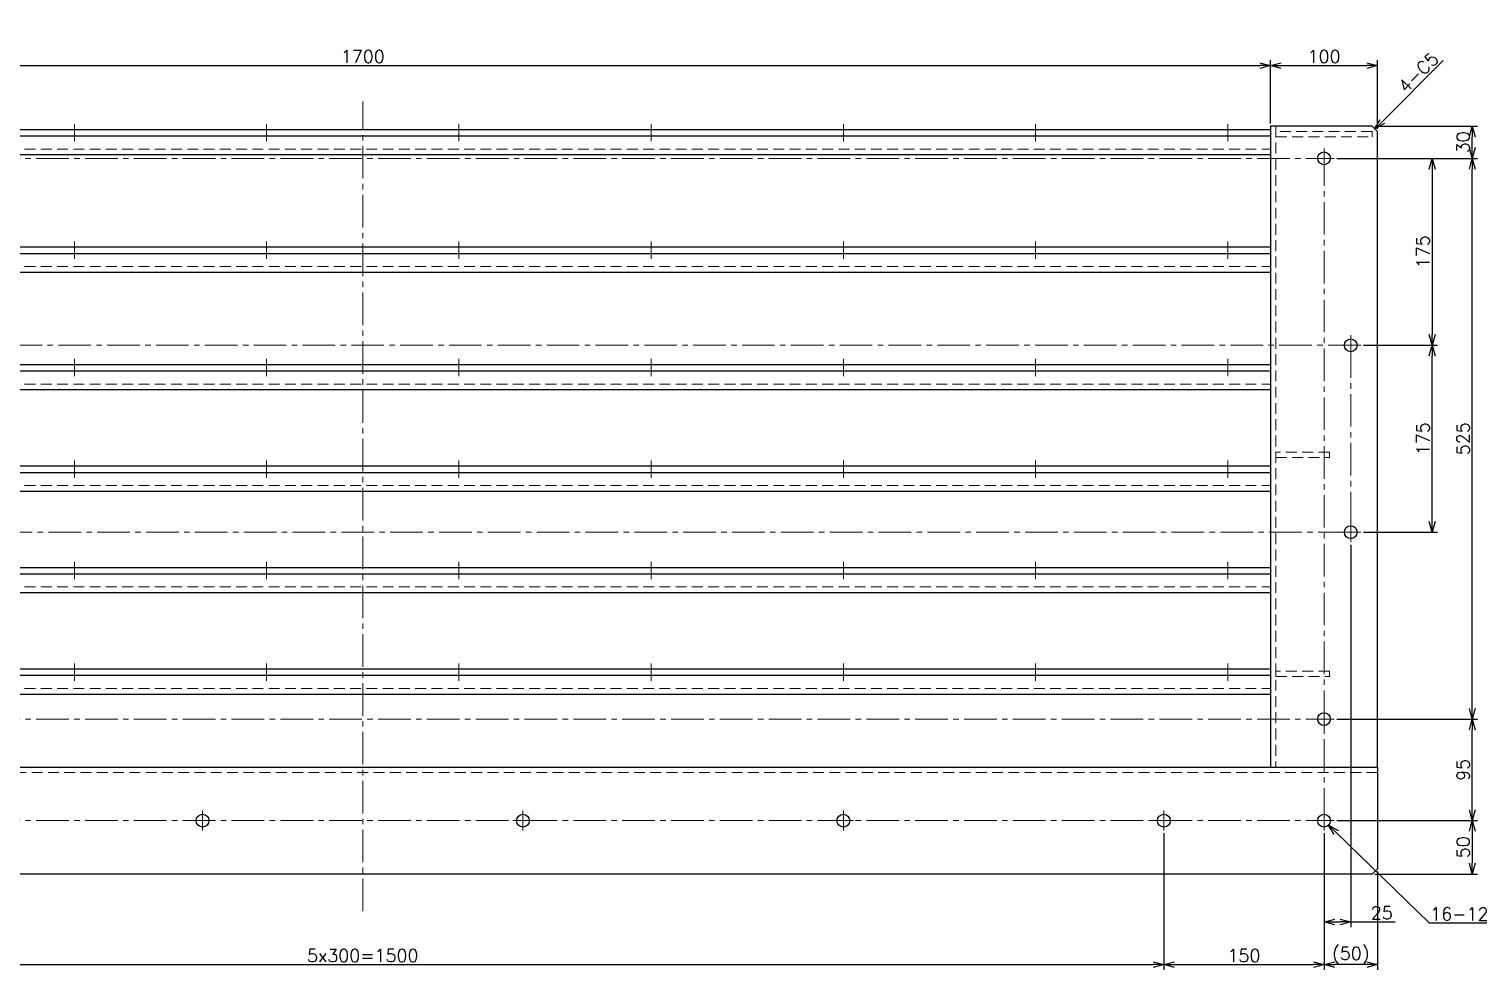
# Model space of a CAD drawing. Header units: millimetres. Extents: x 0 to 3313, y -19 to 2332.
# Drawn here: x 1259 to 2616, y 474 to 1355 of the extents above; entities that cross this region are included whole.
import ezdxf

# ---------------------------------------------------------------- set-up
doc = ezdxf.new("R2010")
doc.units = ezdxf.units.MM
doc.header["$LTSCALE"] = 1.6
doc.header["$PDMODE"] = 99
doc.header["$PDSIZE"] = 1
doc.linetypes.add('CENTER2', pattern=[28.575000000000003, 19.05, -3.175, 3.175, -3.175])
doc.linetypes.add('HIDDEN', pattern=[9.524999999999999, 6.35, -3.175])
for name, color, linetype, lineweight in [('04_HIDDEN', 2, 'HIDDEN', 13), ('05_CENTER', 4, 'CENTER2', 13), ('08_DIM', 3, 'Continuous', 13)]:
    doc.layers.add(name, color=color, linetype=linetype, lineweight=lineweight)
doc.styles.add('KSS_TXT', font='txt.shx', dxfattribs={"bigfont": 'extfont2.shx'})
doc.dimstyles.new('KSS_DIM', dxfattribs={"dimscale": 4, "dimtxt": 3, "dimasz": 2.5, "dimexe": 1.25, "dimexo": 0.625, "dimtad": 1, "dimdsep": 46, "dimtxsty": 'KSS_TXT', "dimblk": 'OPEN30', "dimcen": 0, "dimazin": 2, "dimtfac": 0.75, "dimtmove": 0, "dimatfit": 3, "dimldrblk": 'OPEN30', "dimfxl": 1.25, "dimtolj": 1, "dimarcsym": 0})
doc.dimstyles.new('KSS_DIM$3', dxfattribs={"dimscale": 4, "dimtxt": 3, "dimasz": 2.5, "dimexe": 1.25, "dimexo": 0.625, "dimtad": 1, "dimtih": 1, "dimtoh": 1, "dimdsep": 46, "dimtxsty": 'KSS_TXT', "dimblk": 'OPEN30', "dimcen": 0, "dimazin": 2, "dimtfac": 0.75, "dimtofl": 0, "dimtmove": 0, "dimatfit": 3, "dimldrblk": 'OPEN30', "dimfxl": 1.25, "dimtolj": 1, "dimarcsym": 0})

# ---------------------------------------------------------------- blocks, each defined once
blk = doc.blocks.new('_Open30')
at = {"color": 0, "linetype": 'ByBlock', "lineweight": -2}
for p, q in [((-1, 0.26794919), (0, 0)), ((0, 0), (-1, -0.26794919)), ((0, 0), (-1, 0))]:
    blk.add_line(p, q, dxfattribs=at)
blk = doc.blocks.new('*D24')
at = {"layer": '08_DIM', "color": 0, "lineweight": -2, "transparency": 16777216}
for p, q in [((721.0240490569577, 1266.380554403299), (721.0240490569577, 1325.701905621651)), ((731.0240490569577, 1320.701905621651), (2411.024049056958, 1320.701905621651)), ((2421.024049056958, 1266.380554403303), (2421.024049056958, 1325.701905621651))]:
    blk.add_line(p, q, dxfattribs=at)
at = {"layer": 'Defpoints', "color": 0, "transparency": 16777216}
for p in [(2421.024049056958, 1320.701905621651), (721.0240490569577, 1263.880554403299), (2421.024049056958, 1263.880554403303)]:
    blk.add_point(p, dxfattribs=at)
at = {"layer": '08_DIM', "color": 0, "lineweight": -2, "transparency": 16777216, "xscale": 10, "yscale": 10, "zscale": 10, "rotation": 180}
blk.add_blockref('_Open30', (721.0240490569577, 1320.701905621651), dxfattribs=at)
at = {"layer": '08_DIM', "color": 0, "lineweight": -2, "transparency": 16777216, "xscale": 10, "yscale": 10, "zscale": 10}
blk.add_blockref('_Open30', (2421.024049056958, 1320.701905621651), dxfattribs=at)
at = {"layer": '08_DIM', "color": 0, "transparency": 16777216, "insert": (1571.024049056958, 1329.201905621651), "char_height": 12, "attachment_point": 5, "style": 'KSS_TXT'}
blk.add_mtext('\\A1;1700', dxfattribs=at)
blk = doc.blocks.new('*D25')
at = {"layer": '08_DIM', "color": 0, "lineweight": -2, "transparency": 16777216}
for p, q in [((2421.024049056958, 1266.380554403303), (2421.024049056958, 1325.701905621651)), ((2431.024049056958, 1320.701905621651), (2511.024049056958, 1320.701905621651)), ((2521.024049056958, 1261.380554403303), (2521.024049056958, 1325.701905621651))]:
    blk.add_line(p, q, dxfattribs=at)
at = {"layer": 'Defpoints', "color": 0, "transparency": 16777216}
for p in [(2521.024049056958, 1320.701905621651), (2421.024049056958, 1263.880554403303), (2521.024049056958, 1258.880554403303)]:
    blk.add_point(p, dxfattribs=at)
at = {"layer": '08_DIM', "color": 0, "lineweight": -2, "transparency": 16777216, "xscale": 10, "yscale": 10, "zscale": 10, "rotation": 180}
blk.add_blockref('_Open30', (2421.024049056958, 1320.701905621651), dxfattribs=at)
at = {"layer": '08_DIM', "color": 0, "lineweight": -2, "transparency": 16777216, "xscale": 10, "yscale": 10, "zscale": 10}
blk.add_blockref('_Open30', (2521.024049056958, 1320.701905621651), dxfattribs=at)
at = {"layer": '08_DIM', "color": 0, "transparency": 16777216, "insert": (2471.024049056958, 1329.201905621651), "char_height": 12, "attachment_point": 5, "style": 'KSS_TXT'}
blk.add_mtext('\\A1;100', dxfattribs=at)
blk = doc.blocks.new('*D28')
at = {"layer": '08_DIM', "color": 0, "lineweight": -2, "transparency": 16777216}
for p, q in [((821.0240490569577, 602.0395035948104), (821.0240490569577, 474.0169510143605)), ((2321.024049056954, 602.0395035948104), (2321.024049056954, 474.0169510143605)), ((831.0240490569577, 479.0169510143605), (2311.024049056954, 479.0169510143605))]:
    blk.add_line(p, q, dxfattribs=at)
at = {"layer": 'Defpoints', "color": 0, "transparency": 16777216}
for p in [(821.0240490569577, 604.5395035948104), (2321.024049056954, 604.5395035948104), (2321.024049056954, 479.0169510143605)]:
    blk.add_point(p, dxfattribs=at)
at = {"layer": '08_DIM', "color": 0, "lineweight": -2, "transparency": 16777216, "xscale": 10, "yscale": 10, "zscale": 10, "rotation": 180}
blk.add_blockref('_Open30', (821.0240490569577, 479.0169510143605), dxfattribs=at)
at = {"layer": '08_DIM', "color": 0, "lineweight": -2, "transparency": 16777216, "xscale": 10, "yscale": 10, "zscale": 10}
blk.add_blockref('_Open30', (2321.024049056954, 479.0169510143605), dxfattribs=at)
at = {"layer": '08_DIM', "color": 0, "transparency": 16777216, "insert": (1571.024049056956, 487.5169510143605), "char_height": 12, "attachment_point": 5, "style": 'KSS_TXT'}
blk.add_mtext('\\A1;5x300=1500', dxfattribs=at)
blk = doc.blocks.new('*D29')
at = {"layer": '08_DIM', "color": 0, "lineweight": -2, "transparency": 16777216}
for p, q in [((2321.024049056954, 602.039503594814), (2321.024049056954, 474.0169510143605)), ((2471.024049057201, 602.0395035948104), (2471.024049057201, 474.0169510143605)), ((2331.024049056954, 479.0169510143605), (2461.024049057201, 479.0169510143605))]:
    blk.add_line(p, q, dxfattribs=at)
at = {"layer": 'Defpoints', "color": 0, "transparency": 16777216}
for p in [(2321.024049056954, 604.539503594814), (2471.024049057201, 604.5395035948104), (2471.024049057201, 479.0169510143605)]:
    blk.add_point(p, dxfattribs=at)
at = {"layer": '08_DIM', "color": 0, "lineweight": -2, "transparency": 16777216, "xscale": 10, "yscale": 10, "zscale": 10, "rotation": 180}
blk.add_blockref('_Open30', (2321.024049056954, 479.0169510143605), dxfattribs=at)
at = {"layer": '08_DIM', "color": 0, "lineweight": -2, "transparency": 16777216, "xscale": 10, "yscale": 10, "zscale": 10}
blk.add_blockref('_Open30', (2471.024049057201, 479.0169510143605), dxfattribs=at)
at = {"layer": '08_DIM', "color": 0, "transparency": 16777216, "insert": (2396.024049057078, 487.5169510143605), "char_height": 12, "attachment_point": 5, "style": 'KSS_TXT'}
blk.add_mtext('\\A1;150', dxfattribs=at)
blk = doc.blocks.new('*D44')
at = {"layer": '08_DIM', "color": 0, "lineweight": -2, "transparency": 16777216}
for p, q in [((2482.865099868593, 708.880271861567), (2614.734017735889, 708.880271861567)), ((2609.734017735889, 623.8805544061988), (2609.734017735889, 698.880271861567)), ((2482.86509986859, 613.8805544061988), (2614.734017735889, 613.8805544061988))]:
    blk.add_line(p, q, dxfattribs=at)
at = {"layer": 'Defpoints', "color": 0, "transparency": 16777216}
for p in [(2480.365099868593, 708.880271861567), (2609.734017735889, 708.880271861567), (2480.36509986859, 613.8805544061988)]:
    blk.add_point(p, dxfattribs=at)
at = {"layer": '08_DIM', "color": 0, "lineweight": -2, "transparency": 16777216, "xscale": 10, "yscale": 10, "zscale": 10}
for p, rotation in [((2609.734017735889, 708.880271861567), 90), ((2609.734017735889, 613.8805544061988), 270)]:
    blk.add_blockref('_Open30', p, dxfattribs=dict(at, rotation=rotation))
at = {"layer": '08_DIM', "color": 0, "transparency": 16777216, "insert": (2601.234017735889, 661.3804131338834), "char_height": 12, "attachment_point": 5, "rotation": 90, "style": 'KSS_TXT'}
blk.add_mtext('\\A1;95', dxfattribs=at)
blk = doc.blocks.new('*D45')
at = {"layer": '08_DIM', "color": 0, "lineweight": -2, "transparency": 16777216}
for p, q in [((2507.865099868593, 1058.880271861567), (2577.226628354174, 1058.880271861567)), ((2572.226628354174, 893.880271861567), (2572.226628354174, 1048.880271861567)), ((2507.865099868593, 883.880271861567), (2577.226628354174, 883.880271861567))]:
    blk.add_line(p, q, dxfattribs=at)
at = {"layer": 'Defpoints', "color": 0, "transparency": 16777216}
for p in [(2505.365099868593, 1058.880271861567), (2572.226628354174, 1058.880271861567), (2505.365099868593, 883.880271861567)]:
    blk.add_point(p, dxfattribs=at)
at = {"layer": '08_DIM', "color": 0, "lineweight": -2, "transparency": 16777216, "xscale": 10, "yscale": 10, "zscale": 10}
for p, rotation in [((2572.226628354174, 1058.880271861567), 90), ((2572.226628354174, 883.880271861567), 270)]:
    blk.add_blockref('_Open30', p, dxfattribs=dict(at, rotation=rotation))
at = {"layer": '08_DIM', "color": 0, "transparency": 16777216, "insert": (2563.726628354174, 971.3802718615674), "char_height": 12, "attachment_point": 5, "rotation": 90, "style": 'KSS_TXT'}
blk.add_mtext('\\A1;175', dxfattribs=at)
blk = doc.blocks.new('*D46')
at = {"layer": '08_DIM', "color": 0, "lineweight": -2, "transparency": 16777216}
for p, q in [((2482.865099868593, 1233.880271861567), (2614.734017735889, 1233.880271861567)), ((2609.734017735889, 718.880271861567), (2609.734017735889, 1223.880271861567)), ((2482.865099868593, 708.880271861567), (2614.734017735889, 708.880271861567))]:
    blk.add_line(p, q, dxfattribs=at)
at = {"layer": 'Defpoints', "color": 0, "transparency": 16777216}
for p in [(2480.365099868593, 1233.880271861567), (2609.734017735889, 1233.880271861567), (2480.365099868593, 708.880271861567)]:
    blk.add_point(p, dxfattribs=at)
at = {"layer": '08_DIM', "color": 0, "lineweight": -2, "transparency": 16777216, "xscale": 10, "yscale": 10, "zscale": 10}
for p, rotation in [((2609.734017735889, 1233.880271861567), 90), ((2609.734017735889, 708.880271861567), 270)]:
    blk.add_blockref('_Open30', p, dxfattribs=dict(at, rotation=rotation))
at = {"layer": '08_DIM', "color": 0, "transparency": 16777216, "insert": (2601.234017735889, 971.3802718615674), "char_height": 12, "attachment_point": 5, "rotation": 90, "style": 'KSS_TXT'}
blk.add_mtext('\\A1;525', dxfattribs=at)
blk = doc.blocks.new('*D47')
at = {"layer": '08_DIM', "color": 0, "lineweight": -2, "transparency": 16777216}
for p, q in [((2482.86509986859, 613.8805544061988), (2614.734017735889, 613.8805544061988)), ((2609.734017735889, 603.8805544061988), (2609.734017735889, 573.880554407283)), ((2518.524049056954, 563.880554407283), (2614.734017735889, 563.880554407283))]:
    blk.add_line(p, q, dxfattribs=at)
at = {"layer": 'Defpoints', "color": 0, "transparency": 16777216}
for p in [(2480.36509986859, 613.8805544061988), (2516.024049056954, 563.880554407283), (2609.734017735889, 563.880554407283)]:
    blk.add_point(p, dxfattribs=at)
at = {"layer": '08_DIM', "color": 0, "lineweight": -2, "transparency": 16777216, "xscale": 10, "yscale": 10, "zscale": 10}
for p, rotation in [((2609.734017735889, 613.8805544061988), 90), ((2609.734017735889, 563.880554407283), 270)]:
    blk.add_blockref('_Open30', p, dxfattribs=dict(at, rotation=rotation))
at = {"layer": '08_DIM', "color": 0, "transparency": 16777216, "insert": (2601.234017735889, 588.8805544067413), "char_height": 12, "attachment_point": 5, "rotation": 90, "style": 'KSS_TXT'}
blk.add_mtext('\\A1;50', dxfattribs=at)
blk = doc.blocks.new('*D48')
at = {"layer": '08_DIM', "color": 0, "lineweight": -2, "transparency": 16777216}
for p, q in [((2518.524049056958, 1263.880554403303), (2614.734017735889, 1263.880554403303)), ((2609.734017735889, 1243.880271861567), (2609.734017735889, 1253.880554403303)), ((2482.865099868593, 1233.880271861567), (2614.734017735889, 1233.880271861567))]:
    blk.add_line(p, q, dxfattribs=at)
at = {"layer": 'Defpoints', "color": 0, "transparency": 16777216}
for p in [(2516.024049056958, 1263.880554403303), (2609.734017735889, 1263.880554403303), (2480.365099868593, 1233.880271861567)]:
    blk.add_point(p, dxfattribs=at)
at = {"layer": '08_DIM', "color": 0, "lineweight": -2, "transparency": 16777216, "xscale": 10, "yscale": 10, "zscale": 10}
for p, rotation in [((2609.734017735889, 1263.880554403303), 90), ((2609.734017735889, 1233.880271861567), 270)]:
    blk.add_blockref('_Open30', p, dxfattribs=dict(at, rotation=rotation))
at = {"layer": '08_DIM', "color": 0, "transparency": 16777216, "insert": (2601.234017735889, 1248.880413132435), "char_height": 12, "attachment_point": 5, "rotation": 90, "style": 'KSS_TXT'}
blk.add_mtext('\\A1;30', dxfattribs=at)
blk = doc.blocks.new('*D49')
at = {"layer": '08_DIM', "color": 0, "lineweight": -2, "transparency": 16777216}
blk.add_line((2525.595116868823, 1268.451622215168), (2582.641417004102, 1325.497922350447), dxfattribs=at)
at = {"layer": 'Defpoints', "color": 0, "transparency": 16777216}
for p in [(2612.110552673105, 1354.96705801945), (2612.110552673105, 1354.96705801945), (2518.524049056958, 1261.380554403303)]:
    blk.add_point(p, dxfattribs=at)
at = {"layer": '08_DIM', "color": 0, "lineweight": -2, "transparency": 16777216, "xscale": 10, "yscale": 10, "zscale": 10, "rotation": 225}
blk.add_blockref('_Open30', (2518.524049056958, 1261.380554403303), dxfattribs=at)
at = {"layer": '08_DIM', "color": 0, "transparency": 16777216, "insert": (2559.306893224946, 1314.184213851462), "char_height": 12, "attachment_point": 5, "rotation": 45.000000000000014, "style": 'KSS_TXT'}
blk.add_mtext('\\A1;4-C5', dxfattribs=at)
blk = doc.blocks.new('*D50')
at = {"layer": '08_DIM', "color": 0, "lineweight": -2, "transparency": 16777216}
for p, q in [((2569.595522617547, 517.9934733787809), (2482.492844319044, 602.7240883330221)), ((2649.695522617548, 517.9934733787811), (2569.595522617547, 517.9934733787809))]:
    blk.add_line(p, q, dxfattribs=at)
at = {"layer": 'Defpoints', "color": 0, "transparency": 16777216}
for p in [(2466.723250834011, 618.0642291836411), (2475.324847280393, 609.696879628758)]:
    blk.add_point(p, dxfattribs=at)
at = {"layer": '08_DIM', "color": 0, "lineweight": -2, "transparency": 16777216, "xscale": 10, "yscale": 10, "zscale": 10, "rotation": 135.7908862345687}
blk.add_blockref('_Open30', (2475.324847280393, 609.696879628758), dxfattribs=at)
at = {"layer": '08_DIM', "color": 0, "transparency": 16777216, "insert": (2610.895522617547, 526.4934733787813), "char_height": 12, "attachment_point": 5, "style": 'KSS_TXT'}
blk.add_mtext('\\A1;16-12キリ', dxfattribs=at)
blk = doc.blocks.new('*D71')
at = {"layer": '08_DIM', "color": 0, "lineweight": -2, "transparency": 16777216}
for p, q in [((2482.865099868593, 1233.880271861567), (2577.226628354174, 1233.880271861567)), ((2572.226628354174, 1223.880271861567), (2572.226628354174, 1068.880271861567)), ((2507.865099868593, 1058.880271861567), (2577.226628354174, 1058.880271861567))]:
    blk.add_line(p, q, dxfattribs=at)
at = {"layer": 'Defpoints', "color": 0, "transparency": 16777216}
for p in [(2480.365099868593, 1233.880271861567), (2505.365099868593, 1058.880271861567), (2572.226628354174, 1058.880271861567)]:
    blk.add_point(p, dxfattribs=at)
at = {"layer": '08_DIM', "color": 0, "lineweight": -2, "transparency": 16777216, "xscale": 10, "yscale": 10, "zscale": 10}
for p, rotation in [((2572.226628354174, 1233.880271861567), 90), ((2572.226628354174, 1058.880271861567), 270)]:
    blk.add_blockref('_Open30', p, dxfattribs=dict(at, rotation=rotation))
at = {"layer": '08_DIM', "color": 0, "transparency": 16777216, "insert": (2563.726628354174, 1146.380271861567), "char_height": 12, "attachment_point": 5, "rotation": 90, "style": 'KSS_TXT'}
blk.add_mtext('\\A1;175', dxfattribs=at)
blk = doc.blocks.new('*D73')
at = {"layer": '08_DIM', "color": 0, "lineweight": -2, "transparency": 16777216}
for p, q in [((2496.024049057205, 872.0392210501823), (2496.024049057205, 514.0508748576049)), ((2471.024049057201, 602.0395035948104), (2471.024049057201, 514.0508748576049)), ((2481.024049057201, 519.0508748576049), (2486.024049057205, 519.0508748576049)), ((2496.024049057205, 519.0508748576049), (2537.546629645345, 519.0508748576049))]:
    blk.add_line(p, q, dxfattribs=at)
at = {"layer": 'Defpoints', "color": 0, "transparency": 16777216}
for p in [(2496.024049057205, 874.5392210501823), (2471.024049057201, 604.5395035948104), (2496.024049057205, 519.0508748576049)]:
    blk.add_point(p, dxfattribs=at)
at = {"layer": '08_DIM', "color": 0, "lineweight": -2, "transparency": 16777216, "xscale": 10, "yscale": 10, "zscale": 10, "rotation": 180}
blk.add_blockref('_Open30', (2471.024049057201, 519.0508748576049), dxfattribs=at)
at = {"layer": '08_DIM', "color": 0, "lineweight": -2, "transparency": 16777216, "xscale": 10, "yscale": 10, "zscale": 10}
blk.add_blockref('_Open30', (2496.024049057205, 519.0508748576049), dxfattribs=at)
at = {"layer": '08_DIM', "color": 0, "transparency": 16777216, "insert": (2525.046629645345, 527.5508748576049), "char_height": 12, "attachment_point": 5, "style": 'KSS_TXT'}
blk.add_mtext('\\A1;25', dxfattribs=at)
blk = doc.blocks.new('*D75')
at = {"layer": '08_DIM', "color": 0, "lineweight": -2, "transparency": 16777216}
for p, q in [((2471.024049057201, 602.0395035948104), (2471.024049057201, 474.0169510143605)), ((2521.024049056954, 566.380554407283), (2521.024049056954, 474.0169510143605)), ((2511.024049056954, 479.0169510143605), (2481.024049057201, 479.0169510143605))]:
    blk.add_line(p, q, dxfattribs=at)
at = {"layer": 'Defpoints', "color": 0, "transparency": 16777216}
for p in [(2471.024049057201, 604.5395035948104), (2521.024049056954, 568.880554407283), (2471.024049057201, 479.0169510143605)]:
    blk.add_point(p, dxfattribs=at)
at = {"layer": '08_DIM', "color": 0, "lineweight": -2, "transparency": 16777216, "xscale": 10, "yscale": 10, "zscale": 10, "rotation": 180}
blk.add_blockref('_Open30', (2471.024049057201, 479.0169510143605), dxfattribs=at)
at = {"layer": '08_DIM', "color": 0, "lineweight": -2, "transparency": 16777216, "xscale": 10, "yscale": 10, "zscale": 10}
blk.add_blockref('_Open30', (2521.024049056954, 479.0169510143605), dxfattribs=at)
at = {"layer": '08_DIM', "color": 0, "transparency": 16777216, "insert": (2496.024049057078, 487.5169510143605), "char_height": 12, "attachment_point": 5, "style": 'KSS_TXT'}
blk.add_mtext('\\A1;(50)', dxfattribs=at)

msp = doc.modelspace()

# ---------------------------------------------------------------- linework, layer by layer
at = {"color": 0}
for p, q in [((721.0240490465312, 1260.880240467513), (2421.024049056958, 1260.880240467516)), ((721.0240490569577, 1254.880240467513), (2421.024049067384, 1254.880240467516)), ((721.0272201679636, 1237.380554418522), (2421.02722017839, 1237.380554418526)), ((721.0233583094796, 1150.880240471849), (2421.023358319906, 1150.880240471853)), ((721.023358319906, 1144.880240471849), (2421.023358330332, 1144.880240471853)), ((721.026529430912, 1127.380554422859), (2421.026529441338, 1127.380554422863)), ((721.0226675724316, 1040.880240476185), (2421.022667582858, 1040.880240476193)), ((721.022667582858, 1034.880240476185), (2421.022667593284, 1034.880240476193)), ((721.025838693864, 1017.380554427195), (2421.02583870429, 1017.380554427199)), ((721.022071026795, 945.8802404799326), (2421.022071037221, 945.8802404799362)), ((721.0220710372214, 939.8802404799326), (2421.022071047648, 939.8802404799362)), ((721.0252421482273, 922.3805544309425), (2421.025242158654, 922.3805544309462)), ((721.0214744811583, 850.8802404836797), (2421.021474491585, 850.880240483687)), ((721.0214744915847, 844.8802404836797), (2421.021474502011, 844.880240483687)), ((721.0246456025907, 827.3805544346897), (2421.024645613017, 827.3805544346933)), ((721.0208779355253, 755.8802404874268), (2421.020877945952, 755.8802404874305)), ((721.0208779459517, 749.8802404874268), (2421.020877956378, 749.8802404874305)), ((721.0240490569577, 732.3805544384368), (2421.024049067384, 732.3805544384404))]:
    msp.add_line(p, q, dxfattribs=at)
for points in [[(2421.024049056958, 1263.880554403303), (2421.024049056958, 663.880554402288), (2521.024049056958, 663.8805544022844), (2521.024049056958, 1258.880554403303), (2516.024049056958, 1263.880554403303)], [(621.0240490569577, 663.8805544022807), (2521.024049056958, 663.8805544072866), (2521.024049056954, 568.880554407283), (2516.024049056954, 563.880554407283), (626.0240490569577, 563.8805544022807), (621.0240490569577, 568.8805544022807)]]:
    msp.add_lwpolyline(points, close=True, dxfattribs=at)
for centre in [(2471.024049057205, 1233.880271861567), (2496.024049057205, 1058.880271861567), (2496.024049057205, 883.880271861567), (2471.024049057205, 708.880271861567), (1421.024049056952, 613.8805544061988), (1721.024049056954, 613.8805544062025), (2021.024049056954, 613.8805544062025), (2321.024049056954, 613.8805544062025), (2471.024049057201, 613.8805544061988)]:
    msp.add_circle(centre, 6, dxfattribs=at)
at = {"layer": '04_HIDDEN'}
for p, q in [((2426.024049056958, 1263.880554403303), (2426.024049056958, 663.880554402288)), ((721.0240490569577, 1242.576706841229), (2421.024049067384, 1242.576706841236)), ((721.023358319906, 1132.576706845565), (2421.023358330332, 1132.576706845573)), ((721.022667582858, 1022.576706849902), (2421.022667593284, 1022.576706849909)), ((721.0220710372214, 927.5767068536488), (2421.022071047648, 927.5767068536561)), ((721.0214744915847, 832.576706857396), (2421.021474502011, 832.5767068574032)), ((721.0208779459517, 737.5767068611431), (2421.020877956378, 737.5767068611503)), ((621.0240490569577, 658.8805544022807), (2521.024049056958, 658.8805544072866))]:
    msp.add_line(p, q, dxfattribs=at)
for points in [[(2426.024049056958, 1258.880240467753), (2426.024049056958, 1253.880240467753), (2516.024049056958, 1253.880240467753), (2516.024049056958, 1258.880240467753)], [(2426.024049056958, 958.880240467749), (2426.024049056958, 953.880240467749), (2476.024049056958, 953.880240467749), (2476.024049056958, 958.880240467749)], [(2426.024049056958, 753.8802404722273), (2426.024049056958, 748.8802404722273), (2476.024049056958, 748.8802404722273), (2476.024049056958, 753.8802404722273)]]:
    msp.add_lwpolyline(points, close=True, dxfattribs=at)
at = {"layer": '05_CENTER'}
for p, q in [((1571.024049056952, 529.2097700934282), (1571.024049056958, 1286.967113289576)), ((1301.024049055764, 1266.026807188101), (1301.024049055764, 1249.816870217209)), ((1481.024049055764, 1266.026807188101), (1481.024049055764, 1249.816870217209)), ((1661.024049058151, 1266.026807188105), (1661.024049058151, 1249.816870217212)), ((1841.024049058151, 1266.026807188105), (1841.024049058151, 1249.816870217212)), ((2021.024049058151, 1266.026807188105), (2021.024049058151, 1249.816870217212)), ((2201.024049058151, 1266.026807188105), (2201.024049058151, 1249.816870217212)), ((2381.024049058151, 1266.026807188105), (2381.024049058151, 1249.816870217212)), ((2471.024049057205, 1224.539221050182), (2471.024049057205, 1243.221322672981)), ((671.0240490567103, 1233.880271861574), (2471.024049057189, 1233.880271861573)), ((2480.365099868593, 1233.880271861567), (2461.682998245788, 1233.880271861567)), ((2471.024049057201, 613.880554406197), (2471.024049057205, 1233.880271861567)), ((1301.023358318713, 1156.026807192437), (1301.023358318713, 1139.816870221545)), ((1481.023358318713, 1156.026807192437), (1481.023358318713, 1139.816870221545)), ((1661.023358321099, 1156.026807192441), (1661.023358321099, 1139.816870221549)), ((1841.023358321099, 1156.026807192441), (1841.023358321099, 1139.816870221549)), ((2021.023358321099, 1156.026807192441), (2021.023358321099, 1139.816870221549)), ((2201.023358321099, 1156.026807192441), (2201.023358321099, 1139.816870221549)), ((2381.023358321099, 1156.026807192441), (2381.023358321099, 1139.816870221549)), ((2505.365099868593, 1058.880271861567), (2486.682998245788, 1058.880271861567)), ((2496.024049057205, 1049.539221050182), (2496.024049057205, 1068.221322672981)), ((1301.022667581665, 1046.026807196774), (1301.022667581665, 1029.816870225882)), ((1481.022667581665, 1046.026807196774), (1481.022667581665, 1029.816870225882)), ((1661.022667584051, 1046.026807196778), (1661.022667584051, 1029.816870225889)), ((1841.022667584051, 1046.026807196778), (1841.022667584051, 1029.816870225889)), ((2021.022667584051, 1046.026807196778), (2021.022667584051, 1029.816870225889)), ((2201.022667584051, 1046.026807196778), (2201.022667584051, 1029.816870225889)), ((2381.022667584051, 1046.026807196778), (2381.022667584051, 1029.816870225889)), ((1301.022071036028, 951.026807200521), (1301.022071036028, 934.8168702296289)), ((1481.022071036028, 951.026807200521), (1481.022071036028, 934.8168702296289)), ((1661.022071038415, 951.0268072005247), (1661.022071038415, 934.8168702296325)), ((1841.022071038415, 951.0268072005247), (1841.022071038415, 934.8168702296325)), ((2021.022071038415, 951.0268072005247), (2021.022071038415, 934.8168702296325)), ((2201.022071038415, 951.0268072005247), (2201.022071038415, 934.8168702296325)), ((2381.022071038415, 951.0268072005247), (2381.022071038415, 934.8168702296325)), ((2505.365099868593, 883.880271861567), (2486.682998245788, 883.880271861567)), ((2496.024049057205, 874.5392210501823), (2496.024049057205, 893.2213226729809)), ((1301.021474490386, 856.0268072042682), (1301.021474490386, 839.816870233376)), ((1481.021474490386, 856.0268072042682), (1481.021474490386, 839.816870233376)), ((1661.021474492773, 856.0268072042718), (1661.021474492773, 839.8168702333833)), ((1841.021474492778, 856.0268072042718), (1841.021474492778, 839.8168702333833)), ((2021.021474492778, 856.0268072042718), (2021.021474492778, 839.8168702333833)), ((2201.021474492778, 856.0268072042718), (2201.021474492778, 839.8168702333833)), ((2381.021474492778, 856.0268072042718), (2381.021474492778, 839.8168702333833)), ((1301.020877944753, 761.0268072080153), (1301.020877944753, 744.8168702371231)), ((1481.020877944753, 761.0268072080153), (1481.020877944753, 744.8168702371231)), ((1661.02087794714, 761.0268072080189), (1661.02087794714, 744.8168702371267)), ((1841.020877947145, 761.0268072080189), (1841.020877947145, 744.8168702371267)), ((2021.020877947145, 761.0268072080189), (2021.020877947145, 744.8168702371267)), ((2201.020877947145, 761.0268072080189), (2201.020877947145, 744.8168702371267)), ((2381.020877947145, 761.0268072080189), (2381.020877947145, 744.8168702371267)), ((671.024049056723, 708.8802718615634), (2471.024049057201, 708.8802718615616)), ((2480.365099868593, 708.880271861567), (2461.682998245788, 708.880271861567)), ((2471.024049057205, 699.5392210501823), (2471.024049057205, 718.2213226729809)), ((671.024049056723, 613.8805544061988), (2471.024049057201, 613.880554406197)), ((1411.682998245564, 613.8805544061988), (1430.365099868366, 613.8805544061988)), ((1421.024049056952, 604.5395035948104), (1421.024049056952, 623.2216052176091)), ((1730.365099868342, 613.8805544062025), (1711.68299824554, 613.8805544062025)), ((1721.024049056954, 604.539503594814), (1721.024049056954, 623.2216052176163)), ((2030.365099868342, 613.8805544062025), (2011.68299824554, 613.8805544062025)), ((2021.024049056954, 604.539503594814), (2021.024049056954, 623.2216052176163)), ((2330.365099868342, 613.8805544062025), (2311.68299824554, 613.8805544062025)), ((2321.024049056954, 604.539503594814), (2321.024049056954, 623.2216052176163)), ((2480.36509986859, 613.8805544061988), (2461.682998245788, 613.8805544062025)), ((2471.024049057201, 604.5395035948104), (2471.024049057201, 623.2216052176127))]:
    msp.add_line(p, q, dxfattribs=at)
msp.add_lwpolyline([(2495.972567586227, 883.880271861567), (646.0240490567103, 883.880271861567), (646.0240490567103, 1058.880271861574), (2495.972567586227, 1058.880271861574)], close=True, dxfattribs=at)

# ---------------------------------------------------------------- dimensions: what is measured, and where the dimension line sits
at = {"layer": '08_DIM'}
dim = msp.add_aligned_dim(p1=(2518.524049056958, 1261.380554403303), p2=(2612.110552673105, 1354.967058019451), distance=-7.971314469754997e-13, text='4-C5', dimstyle='KSS_DIM', override={"dimse1": 1, "dimse2": 1, "dimsd2": 1, "dimarcsym": 1}, dxfattribs=at)
dim.commit()
dim.dimension.update_dxf_attribs({"geometry": '*D49', "text_midpoint": (2559.306893224946, 1314.184213851462)})
for base, p1, p2, picture, middle in [((2421.024049056958, 1320.701905621651), (721.0240490569577, 1263.880554403299), (2421.024049056958, 1263.880554403303), '*D24', (1571.024049056958, 1329.201905621651)), ((2521.024049056958, 1320.701905621651), (2421.024049056958, 1263.880554403303), (2521.024049056958, 1258.880554403303), '*D25', (2471.024049056958, 1329.201905621651)), ((2471.024049057201, 479.0169510143605), (2321.024049056954, 604.539503594814), (2471.024049057201, 604.5395035948104), '*D29', (2396.024049057078, 487.5169510143605))]:
    dim = msp.add_linear_dim(base=base, p1=p1, p2=p2, dimstyle='KSS_DIM', override={"dimarcsym": 1}, dxfattribs=at)
    dim.commit()
    dim.dimension.update_dxf_attribs({"geometry": picture, "text_midpoint": middle})
for base, p1, p2, picture, middle in [((2609.734017735889, 1263.880554403303), (2480.365099868593, 1233.880271861567), (2516.024049056958, 1263.880554403303), '*D48', (2601.234017735889, 1248.880413132435)), ((2609.734017735889, 1233.880271861567), (2480.365099868593, 708.880271861567), (2480.365099868593, 1233.880271861567), '*D46', (2601.234017735889, 971.3802718615674)), ((2572.226628354174, 1058.880271861567), (2480.365099868593, 1233.880271861567), (2505.365099868593, 1058.880271861567), '*D71', (2563.726628354174, 1146.380271861567)), ((2572.226628354174, 1058.880271861567), (2505.365099868593, 883.880271861567), (2505.365099868593, 1058.880271861567), '*D45', (2563.726628354174, 971.3802718615674)), ((2609.734017735889, 708.880271861567), (2480.36509986859, 613.8805544061988), (2480.365099868593, 708.880271861567), '*D44', (2601.234017735889, 661.3804131338834)), ((2609.734017735889, 563.880554407283), (2480.36509986859, 613.8805544061988), (2516.024049056954, 563.880554407283), '*D47', (2601.234017735889, 588.8805544067413))]:
    dim = msp.add_linear_dim(base=base, p1=p1, p2=p2, angle=90, dimstyle='KSS_DIM', override={"dimarcsym": 1}, dxfattribs=at)
    dim.commit()
    dim.dimension.update_dxf_attribs({"geometry": picture, "text_midpoint": middle})
dim = msp.add_linear_dim(base=(2496.024049057205, 519.0508748576049), p1=(2471.024049057201, 604.5395035948104), p2=(2496.024049057205, 874.5392210501823), dimstyle='KSS_DIM', override={"dimarcsym": 1}, dxfattribs=at)
dim.commit()
dim.dimension.update_dxf_attribs({"geometry": '*D73', "text_midpoint": (2525.046629645345, 519.0508748576049), "dimtype": 160})
dim = msp.add_diameter_dim_2p(p1=(2466.723250834011, 618.0642291836411), p2=(2475.324847280393, 609.696879628758), text='16-<>キリ', dimstyle='KSS_DIM$3', override={"dimpost": '<>', "dimtix": 1, "dimarcsym": 1}, dxfattribs=at)
dim.commit()
dim.dimension.update_dxf_attribs({"geometry": '*D50', "text_midpoint": (2610.895522617547, 517.9934733787813), "dimtype": 163})
for base, p1, p2, text, picture, middle in [((2321.024049056954, 479.0169510143605), (821.0240490569577, 604.5395035948104), (2321.024049056954, 604.5395035948104), '5x300=<>', '*D28', (1571.024049056956, 487.5169510143605)), ((2471.024049057201, 479.0169510143605), (2521.024049056954, 568.880554407283), (2471.024049057201, 604.5395035948104), '(<>)', '*D75', (2496.024049057078, 487.5169510143605))]:
    dim = msp.add_linear_dim(base=base, p1=p1, p2=p2, text=text, dimstyle='KSS_DIM', override={"dimarcsym": 1}, dxfattribs=at)
    dim.commit()
    dim.dimension.update_dxf_attribs({"geometry": picture, "text_midpoint": middle})

doc.saveas('drawing.dxf')
